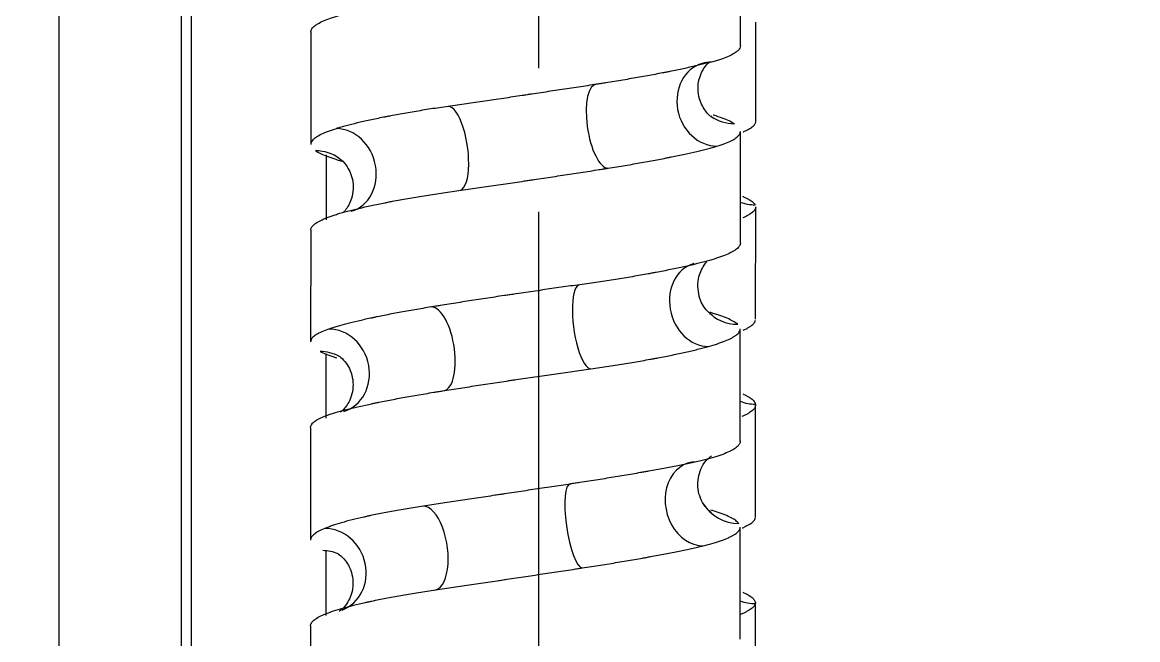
# Model space of a CAD drawing. Header units: millimetres. Extents: x 6110 to 6704, y -2661 to -1821.
# Drawn here: x 6333.44 to 6343.31, y -2409.94 to -2404.48 of the extents above; entities that cross this region are included whole.
import ezdxf

# ---------------------------------------------------------------- set-up
doc = ezdxf.new("R2010")
doc.units = ezdxf.units.MM
doc.header["$LTSCALE"] = 0.1
doc.linetypes.add('CENTERX2', pattern=[101.6, 63.5, -12.7, 12.7, -12.7])
doc.linetypes.add('HIDDEN2', pattern=[4.7625, 3.175, -1.5875])
doc.layers.add('1', color=4, linetype='HIDDEN2', lineweight=13)
doc.layers.add('DIM', color=3, linetype='Continuous', lineweight=9)
doc.layers.add('CENTER', color=1, linetype='CENTERX2')

msp = doc.modelspace()

# ---------------------------------------------------------------- hatches: boundary and pattern name
at = {"layer": 'DIM'}
h = msp.add_hatch(dxfattribs=at)
h.set_pattern_fill('ANSI31', color=2)
edge = h.paths.add_edge_path()
edge.add_line((6619.6172, -2595.9805), (6619.6172, -1962.2056))
edge.add_line((6634.6172, -1966.1101), (6619.6172, -1966.1101))
edge.add_line((6634.6172, -2610.9805), (6634.6172, -1966.1101))
edge.add_line((6634.6172, -2610.9805), (6184.4567, -2610.9805))
edge.add_line((6619.6172, -2595.9805), (6184.4567, -2595.9805))
edge.add_line((6184.4567, -2610.9805), (6184.4567, -2595.9805))

# ---------------------------------------------------------------- linework, layer by layer
at = {"layer": '1', "color": 7, "linetype": 'Continuous', "lineweight": -3}
for p, q in [((6333.7679, -2400.7255), (6333.7679, -2517.7946)), ((6339.7968, -2404.6868), (6339.7975, -2403.692)), ((6334.8505, -2404.019), (6334.8505, -2518.0389)), ((6334.9393, -2404.2494), (6334.9393, -2518.0389)), ((6339.9318, -2405.3563), (6339.9324, -2404.4805)), ((6335.9969, -2404.5658), (6335.9962, -2405.5594)), ((6339.5434, -2405.3148), (6339.5382, -2405.3125)), ((6339.7956, -2406.435), (6339.7963, -2405.4451)), ((6336.1316, -2405.6532), (6336.1312, -2406.2275)), ((6339.9306, -2407.1065), (6339.9313, -2406.114)), ((6335.9957, -2406.3172), (6335.995, -2407.3063)), ((6339.7944, -2408.186), (6339.7951, -2407.1928)), ((6336.1304, -2407.4084), (6336.13, -2407.9807)), ((6339.9294, -2408.8572), (6339.9301, -2407.8647)), ((6335.9945, -2408.0646), (6335.9938, -2409.0599)), ((6339.7932, -2409.9359), (6339.7939, -2408.9443)), ((6336.1292, -2409.1539), (6336.1288, -2409.7274)), ((6339.9282, -2410.6059), (6339.9289, -2409.6149)), ((6335.9933, -2409.8179), (6335.9926, -2410.8064))]:
    msp.add_line(p, q, dxfattribs=at)
for centre, major_axis, ratio, start_param, end_param in [((6339.5649, -2405.2033), (0.1013, -0.3611), 0.870794, 3.160641, 6.043158), ((6339.5649, -2405.2033), (0.1013, -0.3611), 0.870794, 2.901344, 3.16064), ((6338.575, -2405.3996), (0.0579, -0.3705), 0.353152, 3.087561, 6.2265), ((6337.2591, -2405.5956), (0.0527, -0.3713), 0.332054, 6.235672, 9.377458), ((6339.7549, -2405.0064), (0.2167, 0.306), 0.967947, 3.139665, 3.740266), ((6336.2488, -2405.792), (0.1057, -0.3598), 0.858081, 0.000292, 2.892584), ((6336.0293, -2405.9889), (0.221, 0.303), 0.97407, 6.281122, 6.900362), ((6339.9289, -2405.7226), (-0.3538, -0.1243), 0.989973, 0.872849, 1.229045), ((6339.4834, -2406.9762), (0.0965, -0.3624), 0.827034, 3.152763, 6.064609), ((6338.4247, -2407.1725), (0.0517, -0.3714), 0.276635, 3.10289, 6.244687), ((6337.1122, -2407.3686), (0.0593, -0.3703), 0.407908, 6.219096, 9.357762), ((6339.7795, -2406.7795), (0.2733, 0.2567), 0.983158, 3.141083, 3.949288), ((6336.1754, -2407.565), (0.1128, -0.3576), 0.897135, 0.000361, 2.865258), ((6336.0631, -2407.762), (0.1815, 0.3282), 0.953914, 0.000494, 0.483508), ((6339.9303, -2407.4862), (-0.3749, 0.0071), 0.989416, 1.219274, 1.58713), ((6339.4366, -2408.7379), (0.0839, -0.3655), 0.8053, 2.958162, 6.099946), ((6338.3455, -2408.9343), (0.0557, -0.3708), 0.234754, 3.10767, 6.246229), ((6337.0368, -2409.1306), (0.0556, -0.3709), 0.446767, 6.215848, 9.357638), ((6339.787, -2408.541), (0.3248, 0.1874), 0.985886, 3.133116, 3.170048), ((6339.787, -2408.541), (0.3248, 0.1874), 0.985886, 3.170045, 4.180907), ((6336.14, -2409.3272), (0.1334, -0.3505), 0.913478, 0.000028, 2.804936), ((6336.0866, -2409.5244), (0.1503, 0.3436), 0.942988, 6.282942, 6.673804), ((6339.9263, -2409.2497), (-0.3513, 0.1311), 0.989844, 1.562033, 1.930132)]:
    msp.add_ellipse(centre, major_axis=major_axis, ratio=ratio, start_param=start_param, end_param=end_param, dxfattribs=at)
for points, knots in [([(6335.9969, -2404.5662), (6335.9969, -2404.5648), (6335.9969, -2404.5634), (6335.9978, -2404.5537), (6336.0043, -2404.5371), (6336.0204, -2404.5203), (6336.0361, -2404.5077), (6336.042, -2404.5035), (6336.0517, -2404.4972), (6336.0551, -2404.4951), (6336.0622, -2404.4909), (6336.0659, -2404.4888), (6336.0852, -2404.4783), (6336.1029, -2404.47), (6336.1427, -2404.4536), (6336.187, -2404.4374), (6336.2401, -2404.4216), (6336.2834, -2404.4099), (6336.2983, -2404.406), (6336.3294, -2404.3983), (6336.3455, -2404.3945), (6336.3621, -2404.3907)], [0, 0, 0, 0, 0.023456, 0.023456, 0.162962, 0.302469, 0.302469, 0.372222, 0.372222, 0.407098, 0.407098, 0.441975, 0.441975, 0.581481, 0.581481, 0.720987, 0.860494, 0.860494, 0.930247, 0.930247, 1, 1, 1, 1]), ([(6339.7968, -2404.6866), (6339.7968, -2404.6945), (6339.7946, -2404.7024), (6339.7879, -2404.7146), (6339.7849, -2404.7188), (6339.7796, -2404.7251), (6339.7776, -2404.7272), (6339.7734, -2404.7314), (6339.7712, -2404.7335), (6339.7592, -2404.744), (6339.7472, -2404.7523), (6339.7185, -2404.7687), (6339.6852, -2404.7849), (6339.6428, -2404.8007), (6339.6074, -2404.8124), (6339.595, -2404.8163), (6339.569, -2404.824), (6339.5554, -2404.8278), (6339.5413, -2404.8316)], [0, 0, 0, 0, 0.159291, 0.159291, 0.243362, 0.243362, 0.285397, 0.285397, 0.327433, 0.327433, 0.495574, 0.495574, 0.663716, 0.831858, 0.831858, 0.915929, 0.915929, 1, 1, 1, 1]), ([(6339.5413, -2404.8316), (6339.5128, -2404.8392), (6339.4824, -2404.8469), (6339.4178, -2404.8626), (6339.3493, -2404.8784), (6339.2734, -2404.8947), (6339.2135, -2404.9071), (6339.1829, -2404.9133), (6339.1512, -2404.9196), (6339.1298, -2404.9238), (6339.1189, -2404.9259), (6339.0645, -2404.9365), (6339.0197, -2404.9449), (6338.9274, -2404.9617), (6338.8326, -2404.9785), (6338.7328, -2404.9952), (6338.656, -2405.0077), (6338.6301, -2405.0119), (6338.5908, -2405.0181), (6338.5775, -2405.0202), (6338.551, -2405.0243), (6338.5377, -2405.0264), (6338.5243, -2405.0285)], [0, 0, 0, 0, 0.125, 0.125, 0.25, 0.375, 0.375, 0.4375, 0.46875, 0.46875, 0.5, 0.5, 0.625, 0.625, 0.75, 0.875, 0.875, 0.9375, 0.9375, 0.96875, 0.96875, 1, 1, 1, 1]), ([(6339.5382, -2405.3125), (6339.523, -2405.3062), (6339.4928, -2405.2754), (6339.4184, -2405.1546), (6339.4168, -2404.9853), (6339.4789, -2404.8729), (6339.5119, -2404.8404), (6339.5217, -2404.8319)], [0, 0, 0, 0, 0.195054, 0.406386, 0.658338, 0.874263, 1, 1, 1, 1]), ([(6338.5243, -2405.0285), (6338.4711, -2405.0367), (6338.4175, -2405.0449), (6338.3096, -2405.0615), (6338.2007, -2405.0781), (6338.0903, -2405.0947), (6338.0069, -2405.1073), (6337.979, -2405.1114), (6337.937, -2405.1177), (6337.923, -2405.1198), (6337.8949, -2405.124), (6337.8808, -2405.1261), (6337.8105, -2405.1366), (6337.7548, -2405.1449), (6337.644, -2405.1612), (6337.5341, -2405.1774), (6337.4258, -2405.1931), (6337.3452, -2405.2048), (6337.3185, -2405.2087), (6337.2652, -2405.2164), (6337.2386, -2405.2202), (6337.2123, -2405.224)], [0, 0, 0, 0, 0.125, 0.125, 0.25, 0.375, 0.375, 0.4375, 0.4375, 0.46875, 0.46875, 0.5, 0.5, 0.625, 0.625, 0.75, 0.875, 0.875, 0.9375, 0.9375, 1, 1, 1, 1]), ([(6337.2123, -2405.224), (6337.1593, -2405.2315), (6337.1076, -2405.2392), (6337.0069, -2405.2549), (6336.9088, -2405.2707), (6336.8158, -2405.287), (6336.7479, -2405.2994), (6336.7256, -2405.3035), (6336.6927, -2405.3098), (6336.6818, -2405.3119), (6336.6602, -2405.3161), (6336.6494, -2405.3182), (6336.5965, -2405.3288), (6336.556, -2405.3372), (6336.479, -2405.354), (6336.4058, -2405.3708), (6336.3401, -2405.3876), (6336.2937, -2405.4001), (6336.2788, -2405.4043), (6336.257, -2405.4106), (6336.2499, -2405.4126), (6336.236, -2405.4168), (6336.2291, -2405.4189), (6336.2224, -2405.421)], [0, 0, 0, 0, 0.125, 0.125, 0.25, 0.375, 0.375, 0.4375, 0.4375, 0.46875, 0.46875, 0.5, 0.5, 0.625, 0.625, 0.75, 0.875, 0.875, 0.9375, 0.9375, 0.96875, 0.96875, 1, 1, 1, 1]), ([(6339.7428, -2405.3775), (6339.7296, -2405.3692), (6339.714, -2405.3609), (6339.6783, -2405.3443), (6339.6381, -2405.3276), (6339.5891, -2405.3108), (6339.5603, -2405.3018), (6339.5584, -2405.3012), (6339.5565, -2405.3006)], [0, 0, 0, 0, 0.32556, 0.32556, 0.65112, 0.97668, 0.97668, 1, 1, 1, 1]), ([(6336.2224, -2405.421), (6336.1958, -2405.4292), (6336.1715, -2405.4375), (6336.1277, -2405.4541), (6336.0885, -2405.4707), (6336.0585, -2405.4874), (6336.0395, -2405.5), (6336.0338, -2405.5042), (6336.026, -2405.5105), (6336.0236, -2405.5126), (6336.019, -2405.5169), (6336.0169, -2405.519), (6336.0071, -2405.5295), (6336.0017, -2405.5378), (6335.9971, -2405.5509), (6335.9962, -2405.5557), (6335.9962, -2405.5605)], [0, 0, 0, 0, 0.178851, 0.178851, 0.357703, 0.536554, 0.536554, 0.62598, 0.62598, 0.670693, 0.670693, 0.715406, 0.715406, 0.894257, 0.894257, 1, 1, 1, 1]), ([(6339.8213, -2405.4499), (6339.8233, -2405.4491), (6339.8436, -2405.4399), (6339.8612, -2405.4308), (6339.8882, -2405.4144), (6339.8995, -2405.4062), (6339.9105, -2405.3961), (6339.9125, -2405.3941), (6339.9163, -2405.39), (6339.9216, -2405.384), (6339.9254, -2405.3781), (6339.9312, -2405.3663), (6339.9326, -2405.3586), (6339.9314, -2405.351)], [0, 0, 0, 0, 0.025667, 0.26925, 0.26925, 0.512833, 0.512833, 0.573729, 0.573729, 0.634625, 0.756417, 0.756417, 1, 1, 1, 1]), ([(6339.5885, -2405.575), (6339.6143, -2405.5674), (6339.6377, -2405.5596), (6339.6796, -2405.544), (6339.7168, -2405.5281), (6339.7446, -2405.5118), (6339.7618, -2405.4994), (6339.7669, -2405.4952), (6339.7738, -2405.4889), (6339.7759, -2405.4868), (6339.7798, -2405.4826), (6339.7816, -2405.4805), (6339.7899, -2405.4699), (6339.7939, -2405.4615), (6339.796, -2405.4504), (6339.7963, -2405.4478), (6339.7963, -2405.4451)], [0, 0, 0, 0, 0.188231, 0.188231, 0.376463, 0.564694, 0.564694, 0.65881, 0.65881, 0.705868, 0.705868, 0.752926, 0.752926, 0.941157, 0.941157, 1, 1, 1, 1]), ([(6336.0388, -2405.6173), (6336.0507, -2405.6249), (6336.0651, -2405.6327), (6336.0983, -2405.6484), (6336.1363, -2405.6643), (6336.1833, -2405.6807), (6336.222, -2405.6932), (6336.2355, -2405.6973), (6336.2559, -2405.7034), (6336.2623, -2405.7053), (6336.2689, -2405.7072)], [0, 0, 0, 0, 0.268501, 0.268501, 0.537002, 0.805504, 0.805504, 0.939754, 0.939754, 1, 1, 1, 1]), ([(6338.6254, -2405.7706), (6338.6774, -2405.7624), (6338.7281, -2405.7542), (6338.8267, -2405.7376), (6338.9228, -2405.721), (6339.0136, -2405.7044), (6339.0798, -2405.6918), (6339.1124, -2405.6855), (6339.1442, -2405.6792), (6339.1653, -2405.675), (6339.1757, -2405.6729), (6339.2273, -2405.6624), (6339.2666, -2405.6542), (6339.3413, -2405.6378), (6339.4123, -2405.6216), (6339.4756, -2405.6058), (6339.5202, -2405.5941), (6339.5345, -2405.5903), (6339.5623, -2405.5826), (6339.5757, -2405.5787), (6339.5885, -2405.575)], [0, 0, 0, 0, 0.125, 0.125, 0.25, 0.375, 0.375, 0.4375, 0.46875, 0.46875, 0.5, 0.5, 0.625, 0.625, 0.75, 0.875, 0.875, 0.9375, 0.9375, 1, 1, 1, 1]), ([(6336.2393, -2405.6783), (6336.2393, -2405.6783), (6336.2419, -2405.68), (6336.2485, -2405.6847), (6336.2503, -2405.686)], [0, 0, 0, 0, 0.75366, 1, 1, 1, 1]), ([(6336.2503, -2405.686), (6336.271, -2405.697), (6336.309, -2405.7367), (6336.3799, -2405.8716), (6336.3697, -2406.0361), (6336.3149, -2406.1282), (6336.2897, -2406.1561), (6336.2838, -2406.1621)], [0, 0, 0, 0, 0.21074, 0.442656, 0.707031, 0.924847, 1, 1, 1, 1]), ([(6337.3058, -2405.9673), (6337.3598, -2405.9597), (6337.4142, -2405.952), (6337.5236, -2405.9364), (6337.6337, -2405.9206), (6337.7452, -2405.9043), (6337.8293, -2405.892), (6337.8574, -2405.8878), (6337.8998, -2405.8816), (6337.9139, -2405.8795), (6337.9422, -2405.8753), (6337.9564, -2405.8731), (6338.027, -2405.8626), (6338.083, -2405.8542), (6338.1941, -2405.8374), (6338.3042, -2405.8207), (6338.4125, -2405.8039), (6338.4929, -2405.7914), (6338.5196, -2405.7873), (6338.5595, -2405.781), (6338.5728, -2405.7789), (6338.5992, -2405.7748), (6338.6123, -2405.7727), (6338.6254, -2405.7706)], [0, 0, 0, 0, 0.125, 0.125, 0.25, 0.375, 0.375, 0.4375, 0.4375, 0.46875, 0.46875, 0.5, 0.5, 0.625, 0.625, 0.75, 0.875, 0.875, 0.9375, 0.9375, 0.96875, 0.96875, 1, 1, 1, 1]), ([(6336.2761, -2406.1631), (6336.3056, -2406.1548), (6336.3369, -2406.1466), (6336.4033, -2406.13), (6336.4734, -2406.1134), (6336.5507, -2406.0967), (6336.6115, -2406.0841), (6336.6426, -2406.0778), (6336.6747, -2406.0715), (6336.6964, -2406.0673), (6336.7074, -2406.0652), (6336.7625, -2406.0547), (6336.8078, -2406.0464), (6336.9009, -2406.0301), (6336.9964, -2406.0139), (6337.0967, -2405.9981), (6337.1738, -2405.9865), (6337.1998, -2405.9826), (6337.2524, -2405.9749), (6337.279, -2405.9711), (6337.3058, -2405.9673)], [0, 0, 0, 0, 0.125, 0.125, 0.25, 0.375, 0.375, 0.4375, 0.46875, 0.46875, 0.5, 0.5, 0.625, 0.625, 0.75, 0.875, 0.875, 0.9375, 0.9375, 1, 1, 1, 1]), ([(6339.8154, -2406.0191), (6339.8181, -2406.0203), (6339.8207, -2406.0214), (6339.8326, -2406.0267), (6339.8413, -2406.0308), (6339.8535, -2406.0369), (6339.8575, -2406.039), (6339.865, -2406.0431), (6339.8687, -2406.0451), (6339.8861, -2406.0553), (6339.909, -2406.0713), (6339.9222, -2406.0867), (6339.9263, -2406.0943)], [0, 0, 0, 0, 0.044469, 0.044469, 0.203725, 0.203725, 0.283352, 0.283352, 0.36298, 0.36298, 0.68149, 1, 1, 1, 1]), ([(6339.9313, -2406.113), (6339.9313, -2406.1144), (6339.9312, -2406.1158), (6339.9302, -2406.125), (6339.9237, -2406.1408), (6339.9075, -2406.1569), (6339.8918, -2406.1692), (6339.8859, -2406.1733), (6339.8762, -2406.1796), (6339.8728, -2406.1816), (6339.8657, -2406.1858), (6339.862, -2406.1879), (6339.8458, -2406.1968), (6339.8319, -2406.2035), (6339.8166, -2406.2102)], [0, 0, 0, 0, 0.046159, 0.046159, 0.296684, 0.547208, 0.547208, 0.672471, 0.672471, 0.735102, 0.735102, 0.797733, 0.797733, 1, 1, 1, 1]), ([(6335.9957, -2406.3184), (6335.9957, -2406.3168), (6335.9963, -2406.3071), (6336.0005, -2406.2972), (6336.0094, -2406.2848), (6336.013, -2406.2807), (6336.0194, -2406.2744), (6336.0216, -2406.2723), (6336.0265, -2406.268), (6336.0291, -2406.2659), (6336.0429, -2406.2554), (6336.0562, -2406.2469), (6336.0876, -2406.2301), (6336.1237, -2406.2132), (6336.169, -2406.1965), (6336.2065, -2406.1839), (6336.2196, -2406.1797), (6336.2402, -2406.1735), (6336.2472, -2406.1714), (6336.2614, -2406.1672), (6336.2687, -2406.1651), (6336.2761, -2406.1631)], [0, 0, 0, 0, 0.032768, 0.193974, 0.193974, 0.274576, 0.274576, 0.314878, 0.314878, 0.355179, 0.355179, 0.516384, 0.516384, 0.677589, 0.838795, 0.838795, 0.919397, 0.919397, 0.959699, 0.959699, 1, 1, 1, 1]), ([(6339.7956, -2406.4338), (6339.7956, -2406.4408), (6339.7916, -2406.4558), (6339.7788, -2406.4711), (6339.7649, -2406.4835), (6339.7596, -2406.4877), (6339.7508, -2406.494), (6339.7477, -2406.4961), (6339.7412, -2406.5003), (6339.7378, -2406.5024), (6339.7199, -2406.513), (6339.7034, -2406.5214), (6339.6656, -2406.5383), (6339.6234, -2406.5551), (6339.5721, -2406.5718), (6339.5301, -2406.5844), (6339.5156, -2406.5885), (6339.4929, -2406.5948), (6339.4852, -2406.5969), (6339.4695, -2406.601), (6339.4615, -2406.6031), (6339.4534, -2406.6052)], [0, 0, 0, 0, 0.128348, 0.273623, 0.273623, 0.346261, 0.346261, 0.38258, 0.38258, 0.418899, 0.418899, 0.564174, 0.564174, 0.709449, 0.854725, 0.854725, 0.927362, 0.927362, 0.963681, 0.963681, 1, 1, 1, 1]), ([(6339.4534, -2406.6052), (6339.4211, -2406.6134), (6339.3871, -2406.6217), (6339.3155, -2406.6382), (6339.2404, -2406.6548), (6339.1585, -2406.6715), (6339.0944, -2406.6841), (6339.0616, -2406.6903), (6339.0279, -2406.6966), (6339.0052, -2406.7008), (6338.9938, -2406.7029), (6338.9361, -2406.7134), (6338.8889, -2406.7217), (6338.7923, -2406.7381), (6338.6936, -2406.7542), (6338.5906, -2406.77), (6338.5117, -2406.7816), (6338.4851, -2406.7855), (6338.4314, -2406.7932), (6338.4043, -2406.797), (6338.377, -2406.8008)], [0, 0, 0, 0, 0.125, 0.125, 0.25, 0.375, 0.375, 0.4375, 0.46875, 0.46875, 0.5, 0.5, 0.625, 0.625, 0.75, 0.875, 0.875, 0.9375, 0.9375, 1, 1, 1, 1]), ([(6339.5062, -2407.0363), (6339.4744, -2407.0044), (6339.4274, -2406.9273), (6339.4102, -2406.7525), (6339.4629, -2406.6423), (6339.4924, -2406.606), (6339.5005, -2406.5972)], [0, 0, 0, 0, 0.289022, 0.614373, 0.886562, 1, 1, 1, 1]), ([(6338.377, -2406.8008), (6338.322, -2406.8084), (6338.2669, -2406.8161), (6338.1562, -2406.8317), (6338.0451, -2406.8475), (6337.9332, -2406.8638), (6337.849, -2406.8761), (6337.8209, -2406.8803), (6337.7786, -2406.8866), (6337.7645, -2406.8886), (6337.7363, -2406.8929), (6337.7222, -2406.895), (6337.6519, -2406.9055), (6337.5963, -2406.9139), (6337.4862, -2406.9307), (6337.3775, -2406.9475), (6337.2712, -2406.9642), (6337.1924, -2406.9767), (6337.1663, -2406.9809), (6337.1273, -2406.9871), (6337.1144, -2406.9892), (6337.0886, -2406.9934), (6337.0758, -2406.9955), (6337.0631, -2406.9975)], [0, 0, 0, 0, 0.125, 0.125, 0.25, 0.375, 0.375, 0.4375, 0.4375, 0.46875, 0.46875, 0.5, 0.5, 0.625, 0.625, 0.75, 0.875, 0.875, 0.9375, 0.9375, 0.96875, 0.96875, 1, 1, 1, 1]), ([(6337.0631, -2406.9975), (6337.0125, -2407.0058), (6336.9633, -2407.014), (6336.8678, -2407.0306), (6336.7753, -2407.0471), (6336.6883, -2407.0638), (6336.6253, -2407.0764), (6336.5944, -2407.0827), (6336.5642, -2407.089), (6336.5443, -2407.0932), (6336.5344, -2407.0953), (6336.4858, -2407.1058), (6336.4489, -2407.1141), (6336.3791, -2407.1305), (6336.3134, -2407.1467), (6336.2556, -2407.1625), (6336.2154, -2407.1742), (6336.2024, -2407.178), (6336.1776, -2407.1857), (6336.1657, -2407.1896), (6336.1544, -2407.1933)], [0, 0, 0, 0, 0.125, 0.125, 0.25, 0.375, 0.375, 0.4375, 0.46875, 0.46875, 0.5, 0.5, 0.625, 0.625, 0.75, 0.875, 0.875, 0.9375, 0.9375, 1, 1, 1, 1]), ([(6339.5487, -2407.0728), (6339.5487, -2407.073), (6339.5423, -2407.0693), (6339.5209, -2407.0495), (6339.5062, -2407.0363)], [0, 0, 0, 0, 0.483378, 1, 1, 1, 1]), ([(6339.773, -2407.1512), (6339.7644, -2407.1435), (6339.7533, -2407.1358), (6339.7264, -2407.1201), (6339.6948, -2407.1042), (6339.6539, -2407.0878), (6339.6197, -2407.0754), (6339.6077, -2407.0712), (6339.5888, -2407.0649), (6339.5823, -2407.0628), (6339.5691, -2407.0585), (6339.5624, -2407.0564), (6339.5464, -2407.0515), (6339.5371, -2407.0487), (6339.5275, -2407.0459)], [0, 0, 0, 0, 0.2309, 0.2309, 0.4618, 0.6927, 0.6927, 0.80815, 0.80815, 0.865875, 0.865875, 0.9236, 0.9236, 1, 1, 1, 1]), ([(6339.8192, -2407.2042), (6339.8298, -2407.1995), (6339.8396, -2407.1948), (6339.8568, -2407.1859), (6339.8642, -2407.1817), (6339.8746, -2407.1755), (6339.8779, -2407.1734), (6339.8842, -2407.1692), (6339.8873, -2407.1671), (6339.9016, -2407.1566), (6339.9197, -2407.1399), (6339.928, -2407.1234), (6339.9297, -2407.1152)], [0, 0, 0, 0, 0.15878, 0.15878, 0.298984, 0.298984, 0.369085, 0.369085, 0.439187, 0.439187, 0.719593, 1, 1, 1, 1]), ([(6336.1544, -2407.1933), (6336.1316, -2407.201), (6336.1114, -2407.2087), (6336.0757, -2407.2244), (6336.0449, -2407.2402), (6336.0236, -2407.2566), (6336.0113, -2407.269), (6336.0078, -2407.2732), (6336.0035, -2407.2794), (6336.0022, -2407.2816), (6335.9999, -2407.2858), (6335.999, -2407.2879), (6335.9961, -2407.2954), (6335.995, -2407.3008), (6335.995, -2407.3061)], [0, 0, 0, 0, 0.215685, 0.215685, 0.43137, 0.647055, 0.647055, 0.754897, 0.754897, 0.808818, 0.808818, 0.86274, 0.86274, 1, 1, 1, 1]), ([(6339.5126, -2407.3473), (6339.5422, -2407.3391), (6339.5694, -2407.3308), (6339.6193, -2407.3142), (6339.6646, -2407.2976), (6339.7009, -2407.2808), (6339.7247, -2407.2682), (6339.7321, -2407.264), (6339.7422, -2407.2577), (6339.7455, -2407.2556), (6339.7517, -2407.2514), (6339.7546, -2407.2493), (6339.7685, -2407.2387), (6339.7772, -2407.2304), (6339.7895, -2407.214), (6339.7943, -2407.2037), (6339.7951, -2407.1936), (6339.7951, -2407.1914)], [0, 0, 0, 0, 0.159442, 0.159442, 0.318884, 0.478326, 0.478326, 0.558047, 0.558047, 0.597907, 0.597907, 0.637768, 0.637768, 0.79721, 0.79721, 0.956652, 1, 1, 1, 1]), ([(6336.0782, -2407.391), (6336.0942, -2407.399), (6336.1123, -2407.407), (6336.1527, -2407.4232), (6336.1824, -2407.4339), (6336.2157, -2407.4448), (6336.2242, -2407.4475)], [0, 0, 0, 0, 0.428564, 0.428564, 0.857127, 1, 1, 1, 1]), ([(6338.4724, -2407.5442), (6338.5265, -2407.5366), (6338.5794, -2407.5289), (6338.6829, -2407.5133), (6338.7841, -2407.4974), (6338.8807, -2407.4811), (6338.9514, -2407.4688), (6338.9746, -2407.4646), (6339.0091, -2407.4584), (6339.0205, -2407.4563), (6339.0432, -2407.4521), (6339.0545, -2407.4499), (6339.1102, -2407.4394), (6339.1528, -2407.431), (6339.2346, -2407.4142), (6339.3127, -2407.3974), (6339.3837, -2407.3807), (6339.4341, -2407.3681), (6339.4505, -2407.3639), (6339.4743, -2407.3577), (6339.4822, -2407.3556), (6339.4976, -2407.3514), (6339.5051, -2407.3494), (6339.5126, -2407.3473)], [0, 0, 0, 0, 0.125, 0.125, 0.25, 0.375, 0.375, 0.4375, 0.4375, 0.46875, 0.46875, 0.5, 0.5, 0.625, 0.625, 0.75, 0.875, 0.875, 0.9375, 0.9375, 0.96875, 0.96875, 1, 1, 1, 1]), ([(6336.2445, -2407.4338), (6336.2482, -2407.4312), (6336.2634, -2407.4451), (6336.339, -2407.5229), (6336.3865, -2407.6827), (6336.3418, -2407.842), (6336.2835, -2407.9081), (6336.2634, -2407.925), (6336.2589, -2407.9285)], [0, 0, 0, 0, 0.180865, 0.349671, 0.565593, 0.772975, 0.940181, 1, 1, 1, 1]), ([(6337.1617, -2407.7397), (6337.2137, -2407.7314), (6337.2662, -2407.7232), (6337.3724, -2407.7067), (6337.4796, -2407.6901), (6337.589, -2407.6734), (6337.6719, -2407.6609), (6337.6997, -2407.6567), (6337.7415, -2407.6504), (6337.7555, -2407.6483), (6337.7836, -2407.6441), (6337.7976, -2407.642), (6337.8678, -2407.6315), (6337.9237, -2407.6232), (6338.0349, -2407.6069), (6338.1455, -2407.5907), (6338.2551, -2407.575), (6338.3369, -2407.5633), (6338.3641, -2407.5594), (6338.4184, -2407.5517), (6338.4455, -2407.5479), (6338.4724, -2407.5442)], [0, 0, 0, 0, 0.125, 0.125, 0.25, 0.375, 0.375, 0.4375, 0.4375, 0.46875, 0.46875, 0.5, 0.5, 0.625, 0.625, 0.75, 0.875, 0.875, 0.9375, 0.9375, 1, 1, 1, 1]), ([(6336.1963, -2407.9367), (6336.2218, -2407.9291), (6336.2494, -2407.9214), (6336.3084, -2407.9057), (6336.3715, -2407.8898), (6336.4425, -2407.8735), (6336.4987, -2407.8612), (6336.5276, -2407.8549), (6336.5576, -2407.8486), (6336.5779, -2407.8444), (6336.5881, -2407.8423), (6336.6398, -2407.8318), (6336.6826, -2407.8233), (6336.7709, -2407.8065), (6336.862, -2407.7897), (6336.9587, -2407.773), (6337.0333, -2407.7605), (6337.0585, -2407.7563), (6337.0969, -2407.75), (6337.1098, -2407.748), (6337.1356, -2407.7438), (6337.1487, -2407.7417), (6337.1617, -2407.7397)], [0, 0, 0, 0, 0.125, 0.125, 0.25, 0.375, 0.375, 0.4375, 0.46875, 0.46875, 0.5, 0.5, 0.625, 0.625, 0.75, 0.875, 0.875, 0.9375, 0.9375, 0.96875, 0.96875, 1, 1, 1, 1]), ([(6339.8192, -2407.767), (6339.8305, -2407.7721), (6339.8409, -2407.7771), (6339.8585, -2407.7864), (6339.8658, -2407.7906), (6339.876, -2407.7968), (6339.8792, -2407.7989), (6339.8855, -2407.8031), (6339.8884, -2407.8053), (6339.9025, -2407.8158), (6339.9201, -2407.8325), (6339.928, -2407.849), (6339.9294, -2407.8572)], [0, 0, 0, 0, 0.168314, 0.168314, 0.306928, 0.306928, 0.376235, 0.376235, 0.445543, 0.445543, 0.722771, 1, 1, 1, 1]), ([(6339.9294, -2407.8572), (6339.9309, -2407.8655), (6339.9299, -2407.8738), (6339.923, -2407.8904), (6339.9112, -2407.9071), (6339.8897, -2407.9239), (6339.87, -2407.9365), (6339.8628, -2407.9407), (6339.851, -2407.9471), (6339.847, -2407.9492), (6339.8385, -2407.9534), (6339.8341, -2407.9555), (6339.8227, -2407.9608), (6339.8154, -2407.964), (6339.8078, -2407.9673)], [0, 0, 0, 0, 0.228076, 0.228076, 0.456152, 0.684229, 0.684229, 0.798267, 0.798267, 0.855286, 0.855286, 0.912305, 0.912305, 1, 1, 1, 1]), ([(6335.9945, -2408.0646), (6335.9945, -2408.0624), (6335.9947, -2408.0602), (6335.9957, -2408.0538), (6335.997, -2408.0496), (6335.9998, -2408.0433), (6336.001, -2408.0412), (6336.0035, -2408.037), (6336.0049, -2408.0349), (6336.0128, -2408.0243), (6336.0215, -2408.016), (6336.0437, -2407.9996), (6336.0707, -2407.9834), (6336.107, -2407.9676), (6336.1378, -2407.9559), (6336.1486, -2407.952), (6336.1716, -2407.9443), (6336.1837, -2407.9405), (6336.1963, -2407.9367)], [0, 0, 0, 0, 0.049928, 0.049928, 0.144935, 0.144935, 0.192438, 0.192438, 0.239942, 0.239942, 0.429957, 0.429957, 0.619971, 0.809986, 0.809986, 0.904993, 0.904993, 1, 1, 1, 1]), ([(6339.7944, -2408.1856), (6339.7944, -2408.1886), (6339.7941, -2408.1917), (6339.7916, -2408.2031), (6339.7832, -2408.2198), (6339.7651, -2408.2365), (6339.7478, -2408.2491), (6339.7415, -2408.2533), (6339.731, -2408.2596), (6339.7273, -2408.2617), (6339.7197, -2408.2659), (6339.7158, -2408.2681), (6339.6952, -2408.2786), (6339.6765, -2408.2869), (6339.6347, -2408.3033), (6339.5885, -2408.3195), (6339.5335, -2408.3353), (6339.4889, -2408.347), (6339.4735, -2408.3509), (6339.4414, -2408.3586), (6339.4249, -2408.3624), (6339.4078, -2408.3662)], [0, 0, 0, 0, 0.050315, 0.050315, 0.185985, 0.321654, 0.321654, 0.389488, 0.389488, 0.423406, 0.423406, 0.457323, 0.457323, 0.592992, 0.592992, 0.728662, 0.864331, 0.864331, 0.932165, 0.932165, 1, 1, 1, 1]), ([(6339.4078, -2408.3662), (6339.3734, -2408.3738), (6339.3373, -2408.3815), (6339.2617, -2408.3972), (6339.1827, -2408.413), (6339.097, -2408.4293), (6339.0302, -2408.4417), (6338.9961, -2408.4479), (6338.9611, -2408.4542), (6338.9375, -2408.4584), (6338.9257, -2408.4606), (6338.866, -2408.4711), (6338.8172, -2408.4795), (6338.7177, -2408.4963), (6338.6162, -2408.5131), (6338.5107, -2408.5299), (6338.4301, -2408.5424), (6338.4029, -2408.5466), (6338.3619, -2408.5528), (6338.3481, -2408.5549), (6338.3205, -2408.5591), (6338.3067, -2408.5612), (6338.2928, -2408.5632)], [0, 0, 0, 0, 0.125, 0.125, 0.25, 0.375, 0.375, 0.4375, 0.46875, 0.46875, 0.5, 0.5, 0.625, 0.625, 0.75, 0.875, 0.875, 0.9375, 0.9375, 0.96875, 0.96875, 1, 1, 1, 1]), ([(6339.4621, -2408.7283), (6339.4339, -2408.6754), (6339.4041, -2408.5761), (6339.4446, -2408.4123), (6339.5127, -2408.3334), (6339.5386, -2408.3164), (6339.5417, -2408.3145), (6339.5417, -2408.3145)], [0, 0, 0, 0, 0.270672, 0.527979, 0.735318, 0.92281, 1, 1, 1, 1]), ([(6338.2928, -2408.5632), (6338.2377, -2408.5715), (6338.1824, -2408.5797), (6338.0718, -2408.5963), (6337.9609, -2408.6129), (6337.8496, -2408.6295), (6337.766, -2408.6421), (6337.7381, -2408.6463), (6337.6963, -2408.6526), (6337.6823, -2408.6547), (6337.6544, -2408.6589), (6337.6404, -2408.661), (6337.5708, -2408.6715), (6337.5158, -2408.6798), (6337.4073, -2408.6961), (6337.3002, -2408.7123), (6337.1959, -2408.7281), (6337.1188, -2408.7398), (6337.0932, -2408.7436), (6337.0426, -2408.7513), (6337.0174, -2408.7552), (6336.9925, -2408.7589)], [0, 0, 0, 0, 0.125, 0.125, 0.25, 0.375, 0.375, 0.4375, 0.4375, 0.46875, 0.46875, 0.5, 0.5, 0.625, 0.625, 0.75, 0.875, 0.875, 0.9375, 0.9375, 1, 1, 1, 1]), ([(6336.9925, -2408.7589), (6336.9425, -2408.7665), (6336.8941, -2408.7742), (6336.8003, -2408.7899), (6336.7096, -2408.8057), (6336.6251, -2408.822), (6336.564, -2408.8344), (6336.5341, -2408.8407), (6336.505, -2408.847), (6336.4858, -2408.8512), (6336.4763, -2408.8533), (6336.4296, -2408.8639), (6336.3944, -2408.8723), (6336.3282, -2408.8891), (6336.2661, -2408.906), (6336.2124, -2408.9227), (6336.1752, -2408.9353), (6336.1634, -2408.9395), (6336.1464, -2408.9458), (6336.1409, -2408.9479), (6336.1301, -2408.952), (6336.1249, -2408.9541), (6336.1198, -2408.9562)], [0, 0, 0, 0, 0.125, 0.125, 0.25, 0.375, 0.375, 0.4375, 0.46875, 0.46875, 0.5, 0.5, 0.625, 0.625, 0.75, 0.875, 0.875, 0.9375, 0.9375, 0.96875, 0.96875, 1, 1, 1, 1]), ([(6339.5406, -2408.8151), (6339.5405, -2408.8152), (6339.5281, -2408.8088), (6339.4861, -2408.7678), (6339.4653, -2408.7337), (6339.4621, -2408.7283)], [0, 0, 0, 0, 0.469048, 0.920163, 1, 1, 1, 1]), ([(6339.7816, -2408.912), (6339.7752, -2408.9037), (6339.7663, -2408.8955), (6339.744, -2408.8788), (6339.7168, -2408.8621), (6339.6804, -2408.8454), (6339.6495, -2408.8327), (6339.6387, -2408.8285), (6339.6214, -2408.8222), (6339.6155, -2408.8201), (6339.6035, -2408.8158), (6339.5973, -2408.8137), (6339.5728, -2408.8055), (6339.5535, -2408.7995), (6339.5332, -2408.7936)], [0, 0, 0, 0, 0.211921, 0.211921, 0.423841, 0.635762, 0.635762, 0.741723, 0.741723, 0.794703, 0.794703, 0.847683, 0.847683, 1, 1, 1, 1]), ([(6339.8131, -2408.9521), (6339.815, -2408.9512), (6339.8169, -2408.9504), (6339.8281, -2408.9455), (6339.8369, -2408.9414), (6339.8493, -2408.9353), (6339.8533, -2408.9333), (6339.861, -2408.9292), (6339.8647, -2408.9271), (6339.8824, -2408.917), (6339.9058, -2408.9011), (6339.9194, -2408.8856), (6339.9238, -2408.8781)], [0, 0, 0, 0, 0.031789, 0.031789, 0.193157, 0.193157, 0.273841, 0.273841, 0.354526, 0.354526, 0.677263, 1, 1, 1, 1]), ([(6336.1198, -2408.9562), (6336.0996, -2408.9644), (6336.0819, -2408.9727), (6336.0514, -2408.9893), (6336.0256, -2409.006), (6336.0094, -2409.0227), (6336.0009, -2409.0353), (6335.9986, -2409.0396), (6335.9962, -2409.0459), (6335.9955, -2409.048), (6335.9945, -2409.0522), (6335.9942, -2409.0543), (6335.9939, -2409.0576), (6335.9938, -2409.0589), (6335.9938, -2409.0601)], [0, 0, 0, 0, 0.241261, 0.241261, 0.482523, 0.723784, 0.723784, 0.844415, 0.844415, 0.904731, 0.904731, 0.965046, 0.965046, 1, 1, 1, 1]), ([(6339.4655, -2409.1095), (6339.4975, -2409.1019), (6339.5272, -2409.0942), (6339.5819, -2409.0785), (6339.632, -2409.0626), (6339.6731, -2409.0462), (6339.7004, -2409.0338), (6339.709, -2409.0296), (6339.7209, -2409.0233), (6339.7248, -2409.0212), (6339.7322, -2409.017), (6339.7357, -2409.0149), (6339.7526, -2409.0043), (6339.7635, -2408.9959), (6339.7805, -2408.979), (6339.7909, -2408.9644), (6339.7939, -2408.9499), (6339.7939, -2408.9438)], [0, 0, 0, 0, 0.148572, 0.148572, 0.297144, 0.445716, 0.445716, 0.520002, 0.520002, 0.557145, 0.557145, 0.594287, 0.594287, 0.742859, 0.742859, 0.891431, 1, 1, 1, 1]), ([(6336.2351, -2409.1775), (6336.2351, -2409.1766), (6336.2456, -2409.1864), (6336.3067, -2409.2346), (6336.3751, -2409.365), (6336.3694, -2409.5321), (6336.3014, -2409.6464), (6336.2541, -2409.6855), (6336.2464, -2409.6892), (6336.2465, -2409.6892)], [0, 0, 0, 0, 0.127211, 0.268728, 0.425885, 0.608215, 0.760789, 0.890336, 1, 1, 1, 1]), ([(6338.398, -2409.3054), (6338.4523, -2409.2971), (6338.5056, -2409.2889), (6338.6101, -2409.2723), (6338.7124, -2409.2557), (6338.8106, -2409.239), (6338.8827, -2409.2265), (6338.9065, -2409.2223), (6338.9417, -2409.216), (6338.9534, -2409.2139), (6338.9767, -2409.2097), (6338.9882, -2409.2076), (6339.0454, -2409.1971), (6339.0894, -2409.1888), (6339.1739, -2409.1724), (6339.255, -2409.1562), (6339.3293, -2409.1404), (6339.3824, -2409.1287), (6339.3996, -2409.1248), (6339.4333, -2409.1171), (6339.4497, -2409.1133), (6339.4655, -2409.1095)], [0, 0, 0, 0, 0.125, 0.125, 0.25, 0.375, 0.375, 0.4375, 0.4375, 0.46875, 0.46875, 0.5, 0.5, 0.625, 0.625, 0.75, 0.875, 0.875, 0.9375, 0.9375, 1, 1, 1, 1]), ([(6337.0811, -2409.5023), (6337.1325, -2409.4947), (6337.1846, -2409.487), (6337.2901, -2409.4714), (6337.3969, -2409.4555), (6337.5063, -2409.4392), (6337.5893, -2409.4269), (6337.6171, -2409.4227), (6337.6591, -2409.4164), (6337.6732, -2409.4143), (6337.7013, -2409.4101), (6337.7155, -2409.408), (6337.7859, -2409.3975), (6337.8422, -2409.3891), (6337.9543, -2409.3723), (6338.066, -2409.3555), (6338.1771, -2409.3387), (6338.2602, -2409.3262), (6338.2879, -2409.322), (6338.3293, -2409.3158), (6338.3431, -2409.3137), (6338.3706, -2409.3095), (6338.3843, -2409.3074), (6338.398, -2409.3054)], [0, 0, 0, 0, 0.125, 0.125, 0.25, 0.375, 0.375, 0.4375, 0.4375, 0.46875, 0.46875, 0.5, 0.5, 0.625, 0.625, 0.75, 0.875, 0.875, 0.9375, 0.9375, 0.96875, 0.96875, 1, 1, 1, 1]), ([(6336.1612, -2409.6983), (6336.1843, -2409.69), (6336.2096, -2409.6818), (6336.2642, -2409.6652), (6336.3229, -2409.6485), (6336.3897, -2409.6318), (6336.4428, -2409.6192), (6336.4701, -2409.6129), (6336.4986, -2409.6066), (6336.5178, -2409.6024), (6336.5276, -2409.6003), (6336.5768, -2409.5898), (6336.6178, -2409.5815), (6336.7025, -2409.5651), (6336.7902, -2409.5489), (6336.8837, -2409.5332), (6336.9561, -2409.5215), (6336.9806, -2409.5176), (6337.0303, -2409.5099), (6337.0556, -2409.5061), (6337.0811, -2409.5023)], [0, 0, 0, 0, 0.125, 0.125, 0.25, 0.375, 0.375, 0.4375, 0.46875, 0.46875, 0.5, 0.5, 0.625, 0.625, 0.75, 0.875, 0.875, 0.9375, 0.9375, 1, 1, 1, 1]), ([(6339.8182, -2409.5209), (6339.8211, -2409.5223), (6339.8424, -2409.5319), (6339.8605, -2409.5415), (6339.8871, -2409.5579), (6339.8981, -2409.5661), (6339.9088, -2409.5762), (6339.9108, -2409.5783), (6339.9145, -2409.5823), (6339.9195, -2409.5883), (6339.9232, -2409.5943), (6339.9286, -2409.6061), (6339.9297, -2409.6138), (6339.9283, -2409.6214)], [0, 0, 0, 0, 0.038202, 0.278652, 0.278652, 0.519101, 0.519101, 0.579214, 0.579214, 0.639326, 0.759551, 0.759551, 1, 1, 1, 1]), ([(6339.9283, -2409.6214), (6339.927, -2409.6289), (6339.9231, -2409.6366), (6339.9106, -2409.6521), (6339.8934, -2409.6679), (6339.8667, -2409.684), (6339.8431, -2409.6963), (6339.8346, -2409.7004), (6339.821, -2409.7066), (6339.8163, -2409.7087), (6339.8068, -2409.7128), (6339.802, -2409.7148), (6339.7971, -2409.7168)], [0, 0, 0, 0, 0.250618, 0.250618, 0.501237, 0.751855, 0.751855, 0.877165, 0.877165, 0.939819, 0.939819, 1, 1, 1, 1]), ([(6335.9933, -2409.8182), (6335.9933, -2409.8161), (6335.9935, -2409.814), (6335.9942, -2409.8097), (6335.9946, -2409.8076), (6335.9959, -2409.8034), (6335.9968, -2409.8013), (6336.0016, -2409.7907), (6336.008, -2409.7823), (6336.0255, -2409.7654), (6336.0479, -2409.7485), (6336.0799, -2409.7317), (6336.1076, -2409.7192), (6336.1175, -2409.715), (6336.1332, -2409.7087), (6336.1386, -2409.7066), (6336.1497, -2409.7024), (6336.1553, -2409.7004), (6336.1612, -2409.6983)], [0, 0, 0, 0, 0.053625, 0.053625, 0.106201, 0.106201, 0.158778, 0.158778, 0.369083, 0.369083, 0.579389, 0.789694, 0.789694, 0.894847, 0.894847, 0.947424, 0.947424, 1, 1, 1, 1])]:
    msp.add_open_spline(points, degree=3, knots=knots, dxfattribs=at)
msp.add_open_spline([(6339.9238, -2408.8781), (6339.9275, -2408.8716), (6339.9294, -2408.8649), (6339.9294, -2408.8583)], degree=3, dxfattribs=at)
at = {"layer": 'CENTER'}
msp.add_line((6338.0093, -2152.1552), (6338.0093, -2433.1083), dxfattribs=at)

doc.saveas('drawing.dxf')
